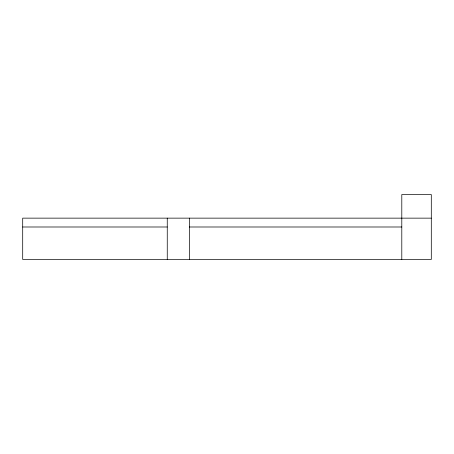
<?xml version="1.0" encoding="UTF-8"?>
<svg xmlns="http://www.w3.org/2000/svg" width="454" height="454" viewBox="0 0 454 454"><rect width="100%" height="100%" fill="white"/><g stroke="black" fill="none" stroke-linecap="round" stroke-linejoin="round"><path stroke-width="0.68" d="M431.3 218.147L22.7 218.141L22.7 259.45L431.3 259.45L431.3 194.55L401.796 194.55L401.796 259.45M22.7 226.994L167.259 226.994M189.386 226.994L401.796 226.994M189.386 218.141L189.386 259.45M167.259 218.141L167.259 259.45"/></g></svg>
